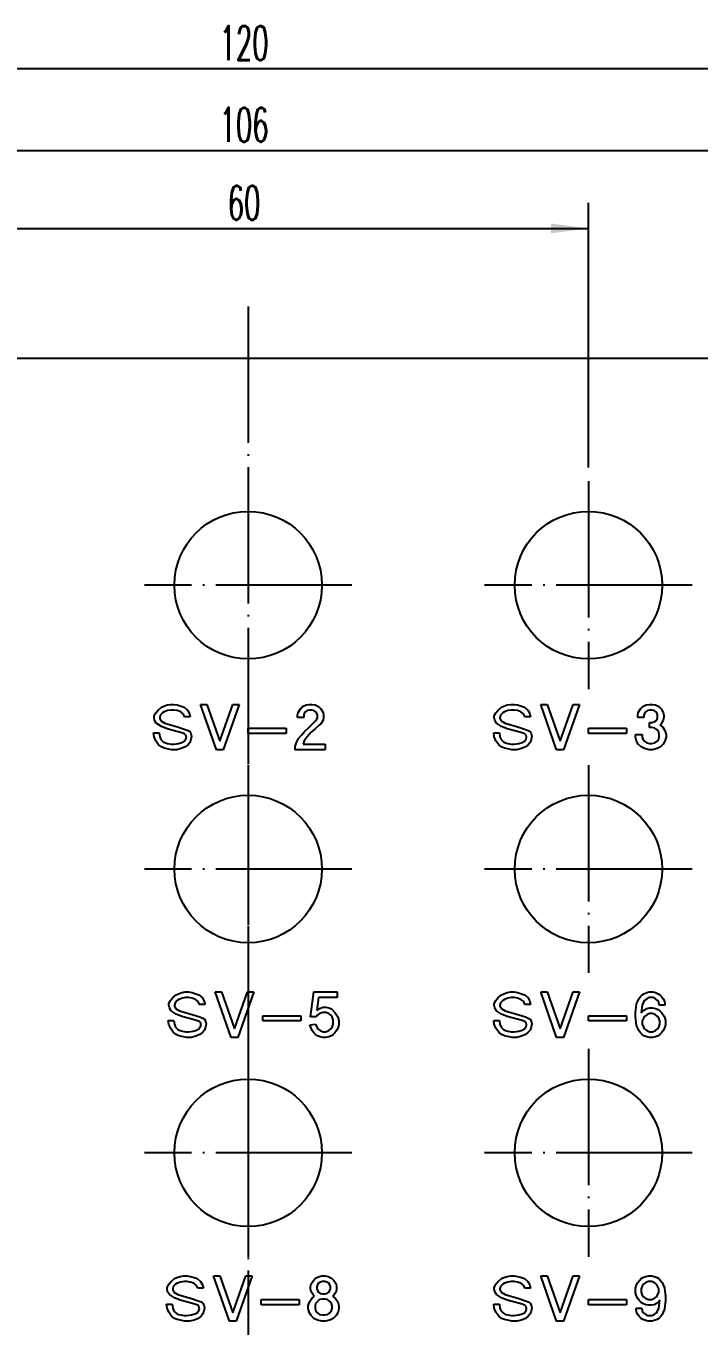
# Model space of a CAD drawing. Header units: millimetres. Extents: x -185 to 185, y -135 to 135.
# Drawn here: x -53 to -13.4, y 14.1 to 90.5 of the extents above; entities that cross this region are included whole.
import ezdxf

# ---------------------------------------------------------------- set-up
doc = ezdxf.new("R2010")
doc.units = ezdxf.units.MM
doc.linetypes.add('DOT_CENTER', pattern=[14, 12, -1, 0, -1])
doc.layers.add('1', color=7, linetype='Continuous')
doc.styles.add('CONVERTER_12', font='txt.shx', dxfattribs={"width": 0.56})
doc.dimstyles.new('ME10_DIM_23', dxfattribs={"dimtxt": 2.999999, "dimasz": 3.299998, "dimexe": 2.249999, "dimexo": 1.199999, "dimgap": 0.75, "dimtad": 1, "dimdsep": 46, "dimtxsty": 'CONVERTER_12', "dimsah": 1, "dimcen": 0.09, "dimclrd": 5, "dimclre": 5, "dimclrt": 4, "dimadec": 0, "dimazin": 0, "dimtfac": 1, "dimtdec": 4, "dimtix": 1, "dimtmove": 0, "dimatfit": 3, "dimfxl": 0, "dimtolj": 1, "dimtzin": 0, "dimarcsym": 0})
doc.dimstyles.new('ME10_DIM_24', dxfattribs={"dimtxt": 2.999999, "dimasz": 3.299998, "dimexe": 2.249999, "dimexo": 1.199999, "dimgap": 0.75, "dimtad": 1, "dimdsep": 46, "dimtxsty": 'CONVERTER_12', "dimsah": 1, "dimcen": 0.09, "dimclrd": 5, "dimclre": 5, "dimclrt": 4, "dimadec": 0, "dimazin": 0, "dimtfac": 1, "dimtdec": 4, "dimtix": 1, "dimtmove": 0, "dimatfit": 3, "dimfxl": 0, "dimtolj": 1, "dimtzin": 0, "dimarcsym": 0})
doc.dimstyles.new('ME10_DIM_25', dxfattribs={"dimtxt": 2.999999, "dimasz": 3.299998, "dimexe": 2.249999, "dimexo": 1.199999, "dimgap": 0.75, "dimtad": 1, "dimdsep": 46, "dimtxsty": 'CONVERTER_12', "dimsah": 1, "dimcen": 0.09, "dimclrd": 5, "dimclre": 5, "dimclrt": 4, "dimadec": 0, "dimazin": 0, "dimtfac": 1, "dimtdec": 4, "dimtix": 1, "dimtmove": 0, "dimatfit": 3, "dimfxl": 0, "dimtolj": 1, "dimtzin": 0, "dimarcsym": 0})

# ---------------------------------------------------------------- blocks, each defined once
blk = doc.blocks.new('valve_plate_R1__2', base_point=(-119.89, -68.5))
at = {"color": 7, "linetype": 'Continuous'}
blk.add_line((-116.39, 106.5), (-3.39, 106.5), dxfattribs=at)
at = {"color": 3, "linetype": 'Continuous'}
for p, q in [((-67.84, 75.5), (-67.54, 75.75)), ((-67.54, 75.75), (-67.34, 75.85)), ((-67.34, 75.85), (-67.04, 75.95)), ((-67.04, 75.95), (-66.74, 76)), ((-66.74, 76), (-66.44, 76)), ((-66.44, 76), (-66.14, 75.95)), ((-66.14, 75.95), (-65.79, 75.85)), ((-65.79, 75.85), (-65.54, 75.75)), ((-65.54, 75.75), (-65.24, 75.5)), ((-62.69, 72), (-64.09, 76)), ((-64.09, 76), (-63.54, 76)), ((-63.54, 76), (-62.39, 72.75)), ((-62.39, 72.75), (-61.24, 76)), ((-60.69, 76), (-62.09, 72)), ((-61.24, 76), (-60.69, 76)), ((-55.29, 75.6), (-55.09, 75.8)), ((-55.09, 75.8), (-54.79, 75.95)), ((-54.79, 75.95), (-54.54, 76)), ((-54.54, 76), (-54.24, 76)), ((-54.24, 76), (-53.99, 75.95)), ((-53.99, 75.95), (-53.69, 75.8)), ((-53.69, 75.8), (-53.49, 75.6)), ((-37.84, 75.5), (-37.54, 75.75)), ((-37.54, 75.75), (-37.34, 75.85)), ((-37.34, 75.85), (-37.04, 75.95)), ((-37.04, 75.95), (-36.74, 76)), ((-36.74, 76), (-36.44, 76)), ((-36.44, 76), (-36.14, 75.95)), ((-36.14, 75.95), (-35.79, 75.85)), ((-35.79, 75.85), (-35.54, 75.75)), ((-35.54, 75.75), (-35.24, 75.5)), ((-32.69, 72), (-34.09, 76)), ((-34.09, 76), (-33.54, 76)), ((-33.54, 76), (-32.39, 72.75)), ((-32.39, 72.75), (-31.24, 76)), ((-30.69, 76), (-32.09, 72)), ((-31.24, 76), (-30.69, 76)), ((-25.29, 75.6), (-25.09, 75.8)), ((-25.09, 75.8), (-24.79, 75.95)), ((-24.79, 75.95), (-24.54, 76)), ((-24.54, 76), (-24.24, 76)), ((-24.24, 76), (-23.99, 75.95)), ((-23.99, 75.95), (-23.69, 75.8)), ((-23.69, 75.8), (-23.49, 75.6)), ((-68.19, 74.95), (-68.14, 75.1)), ((-68.19, 74.85), (-68.19, 74.95)), ((-68.14, 74.6), (-68.19, 74.85)), ((-68.14, 75.1), (-68.04, 75.25)), ((-67.99, 74.35), (-68.14, 74.6)), ((-68.04, 75.25), (-67.84, 75.5)), ((-67.64, 75.05), (-67.69, 74.85)), ((-67.69, 74.85), (-67.69, 74.75)), ((-67.69, 74.75), (-67.59, 74.55)), ((-67.44, 75.25), (-67.64, 75.05)), ((-67.59, 74.55), (-67.24, 74.35)), ((-67.29, 75.35), (-67.44, 75.25)), ((-66.99, 75.45), (-67.29, 75.35)), ((-66.69, 75.5), (-66.99, 75.45)), ((-66.44, 75.5), (-66.69, 75.5)), ((-66.14, 75.45), (-66.44, 75.5)), ((-65.84, 75.35), (-66.14, 75.45)), ((-65.59, 75.15), (-65.84, 75.35)), ((-65.49, 74.9), (-65.59, 75.15)), ((-64.99, 74.9), (-65.49, 74.9)), ((-65.24, 75.5), (-65.09, 75.25)), ((-65.09, 75.25), (-64.99, 74.9)), ((-55.54, 75.05), (-55.49, 75.3)), ((-55.54, 74.85), (-55.54, 75.05)), ((-54.99, 74.85), (-55.54, 74.85)), ((-55.49, 75.3), (-55.29, 75.6)), ((-54.94, 75.2), (-54.99, 75.05)), ((-54.99, 75.05), (-54.99, 74.85)), ((-54.84, 75.35), (-54.94, 75.2)), ((-54.69, 75.45), (-54.84, 75.35)), ((-54.49, 75.5), (-54.69, 75.45)), ((-54.59, 73.9), (-53.94, 74.55)), ((-54.29, 75.5), (-54.49, 75.5)), ((-54.09, 75.45), (-54.29, 75.5)), ((-53.94, 75.35), (-54.09, 75.45)), ((-53.84, 75.2), (-53.94, 75.35)), ((-53.94, 74.55), (-53.84, 74.7)), ((-53.79, 75.05), (-53.84, 75.2)), ((-53.84, 74.7), (-53.79, 74.85)), ((-53.79, 74.85), (-53.79, 75.05)), ((-53.49, 75.6), (-53.29, 75.3)), ((-53.29, 74.6), (-53.49, 74.3)), ((-53.29, 75.3), (-53.24, 75.05)), ((-53.24, 74.85), (-53.29, 74.6)), ((-53.24, 75.05), (-53.24, 74.85)), ((-38.19, 74.95), (-38.14, 75.1)), ((-38.19, 74.85), (-38.19, 74.95)), ((-38.14, 74.6), (-38.19, 74.85)), ((-38.14, 75.1), (-38.04, 75.25)), ((-37.99, 74.35), (-38.14, 74.6)), ((-38.04, 75.25), (-37.84, 75.5)), ((-37.64, 75.05), (-37.69, 74.85)), ((-37.69, 74.85), (-37.69, 74.75)), ((-37.69, 74.75), (-37.59, 74.55)), ((-37.44, 75.25), (-37.64, 75.05)), ((-37.59, 74.55), (-37.24, 74.35)), ((-37.29, 75.35), (-37.44, 75.25)), ((-36.99, 75.45), (-37.29, 75.35)), ((-36.69, 75.5), (-36.99, 75.45)), ((-36.44, 75.5), (-36.69, 75.5)), ((-36.14, 75.45), (-36.44, 75.5)), ((-35.84, 75.35), (-36.14, 75.45)), ((-35.59, 75.15), (-35.84, 75.35)), ((-35.49, 74.9), (-35.59, 75.15)), ((-34.99, 74.9), (-35.49, 74.9)), ((-35.24, 75.5), (-35.09, 75.25)), ((-35.09, 75.25), (-34.99, 74.9)), ((-25.54, 75.05), (-25.49, 75.3)), ((-25.54, 74.85), (-25.54, 75.05)), ((-24.99, 74.85), (-25.54, 74.85)), ((-25.49, 75.3), (-25.29, 75.6)), ((-24.94, 75.2), (-24.99, 75.05)), ((-24.99, 75.05), (-24.99, 74.85)), ((-24.84, 75.35), (-24.94, 75.2)), ((-24.69, 75.45), (-24.84, 75.35)), ((-24.49, 75.5), (-24.69, 75.45)), ((-24.29, 75.5), (-24.49, 75.5)), ((-24.09, 75.45), (-24.29, 75.5)), ((-23.94, 75.35), (-24.09, 75.45)), ((-24.09, 74.45), (-23.94, 74.55)), ((-23.84, 75.2), (-23.94, 75.35)), ((-23.94, 74.55), (-23.84, 74.7)), ((-23.79, 75.05), (-23.84, 75.2)), ((-23.84, 74.7), (-23.79, 74.85)), ((-23.79, 74.85), (-23.79, 75.05)), ((-23.49, 75.6), (-23.29, 75.3)), ((-23.29, 74.6), (-23.49, 74.3)), ((-23.29, 75.3), (-23.24, 75.05)), ((-23.24, 74.85), (-23.29, 74.6)), ((-23.24, 75.05), (-23.24, 74.85)), ((-68.19, 73.15), (-68.24, 73.5)), ((-68.24, 73.5), (-67.74, 73.5)), ((-67.54, 74.05), (-67.99, 74.35)), ((-67.74, 73.5), (-67.69, 73.15)), ((-67.04, 73.85), (-67.54, 74.05)), ((-67.24, 74.35), (-66.04, 74)), ((-66.49, 73.7), (-67.04, 73.85)), ((-65.74, 73.5), (-66.49, 73.7)), ((-66.04, 74), (-65.44, 73.8)), ((-65.49, 73.4), (-65.74, 73.5)), ((-65.39, 73.3), (-65.49, 73.4)), ((-65.44, 73.8), (-65.19, 73.7)), ((-65.19, 73.7), (-65.04, 73.6)), ((-65.04, 73.6), (-64.94, 73.45)), ((-64.94, 73.45), (-64.89, 73.2)), ((-59.89, 73.45), (-59.89, 73.9)), ((-59.89, 73.9), (-56.54, 73.9)), ((-56.54, 73.45), (-59.89, 73.45)), ((-56.54, 73.9), (-56.54, 73.45)), ((-55.19, 73.3), (-54.89, 73.65)), ((-54.89, 73.65), (-54.59, 73.9)), ((-54.34, 73.55), (-54.69, 73.15)), ((-53.99, 73.85), (-54.34, 73.55)), ((-53.59, 74.2), (-53.99, 73.85)), ((-53.49, 74.3), (-53.59, 74.2)), ((-38.24, 73.5), (-37.74, 73.5)), ((-38.19, 73.15), (-38.24, 73.5)), ((-37.54, 74.05), (-37.99, 74.35)), ((-37.74, 73.5), (-37.69, 73.15)), ((-37.04, 73.85), (-37.54, 74.05)), ((-37.24, 74.35), (-36.04, 74)), ((-36.49, 73.7), (-37.04, 73.85)), ((-35.74, 73.5), (-36.49, 73.7)), ((-36.04, 74), (-35.44, 73.8)), ((-35.49, 73.4), (-35.74, 73.5)), ((-35.39, 73.3), (-35.49, 73.4)), ((-35.44, 73.8), (-35.19, 73.7)), ((-35.19, 73.7), (-35.04, 73.6)), ((-35.04, 73.6), (-34.94, 73.45)), ((-34.94, 73.45), (-34.89, 73.2)), ((-29.89, 73.45), (-29.89, 73.9)), ((-29.89, 73.9), (-26.54, 73.9)), ((-26.54, 73.45), (-29.89, 73.45)), ((-26.54, 73.9), (-26.54, 73.45)), ((-25.74, 73.35), (-25.14, 73.35)), ((-25.74, 73.1), (-25.74, 73.35)), ((-25.14, 73.35), (-25.14, 73.15)), ((-24.49, 74.4), (-24.29, 74.4)), ((-24.49, 73.95), (-24.49, 74.4)), ((-24.29, 73.95), (-24.49, 73.95)), ((-24.29, 74.4), (-24.09, 74.45)), ((-24.04, 73.9), (-24.29, 73.95)), ((-23.84, 73.75), (-24.04, 73.9)), ((-23.69, 73.55), (-23.84, 73.75)), ((-23.64, 73.35), (-23.69, 73.55)), ((-23.64, 73.15), (-23.64, 73.35)), ((-23.49, 74.3), (-23.59, 74.2)), ((-23.59, 74.2), (-23.34, 74)), ((-23.34, 74), (-23.14, 73.7)), ((-23.14, 73.7), (-23.04, 73.35)), ((-23.04, 73.35), (-23.04, 73.1)), ((-68.04, 72.8), (-68.19, 73.15)), ((-67.79, 72.45), (-68.04, 72.8)), ((-67.54, 72.25), (-67.79, 72.45)), ((-67.69, 73.15), (-67.59, 72.9)), ((-67.59, 72.9), (-67.39, 72.7)), ((-67.29, 72.15), (-67.54, 72.25)), ((-67.39, 72.7), (-67.19, 72.6)), ((-67.19, 72.6), (-66.99, 72.55)), ((-66.99, 72.55), (-66.69, 72.5)), ((-66.69, 72.5), (-66.44, 72.5)), ((-66.44, 72.5), (-66.04, 72.55)), ((-66.04, 72.55), (-65.74, 72.65)), ((-65.44, 72.25), (-65.79, 72.1)), ((-65.74, 72.65), (-65.54, 72.75)), ((-65.54, 72.75), (-65.39, 72.95)), ((-65.19, 72.45), (-65.44, 72.25)), ((-65.34, 73.1), (-65.39, 73.3)), ((-65.39, 72.95), (-65.34, 73.1)), ((-65.04, 72.65), (-65.19, 72.45)), ((-64.94, 72.9), (-65.04, 72.65)), ((-64.89, 73.2), (-64.94, 72.9)), ((-55.74, 72.3), (-55.64, 72.65)), ((-55.74, 72), (-55.74, 72.3)), ((-55.64, 72.65), (-55.44, 73)), ((-55.44, 73), (-55.19, 73.3)), ((-54.94, 72.8), (-55.04, 72.5)), ((-55.04, 72.5), (-53.09, 72.5)), ((-54.69, 73.15), (-54.94, 72.8)), ((-53.09, 72.5), (-53.09, 72)), ((-38.04, 72.8), (-38.19, 73.15)), ((-37.79, 72.45), (-38.04, 72.8)), ((-37.54, 72.25), (-37.79, 72.45)), ((-37.69, 73.15), (-37.59, 72.9)), ((-37.59, 72.9), (-37.39, 72.7)), ((-37.29, 72.15), (-37.54, 72.25)), ((-37.39, 72.7), (-37.19, 72.6)), ((-37.19, 72.6), (-36.99, 72.55)), ((-36.99, 72.55), (-36.69, 72.5)), ((-36.69, 72.5), (-36.44, 72.5)), ((-36.44, 72.5), (-36.04, 72.55)), ((-36.04, 72.55), (-35.74, 72.65)), ((-35.44, 72.25), (-35.79, 72.1)), ((-35.74, 72.65), (-35.54, 72.75)), ((-35.54, 72.75), (-35.39, 72.95)), ((-35.19, 72.45), (-35.44, 72.25)), ((-35.34, 73.1), (-35.39, 73.3)), ((-35.39, 72.95), (-35.34, 73.1)), ((-35.04, 72.65), (-35.19, 72.45)), ((-34.94, 72.9), (-35.04, 72.65)), ((-34.89, 73.2), (-34.94, 72.9)), ((-25.64, 72.75), (-25.74, 73.1)), ((-25.49, 72.5), (-25.64, 72.75)), ((-25.24, 72.25), (-25.49, 72.5)), ((-24.94, 72.1), (-25.24, 72.25)), ((-25.14, 73.15), (-25.09, 72.95)), ((-25.09, 72.95), (-24.94, 72.75)), ((-24.94, 72.75), (-24.74, 72.6)), ((-24.74, 72.6), (-24.49, 72.55)), ((-24.49, 72.55), (-24.29, 72.55)), ((-24.29, 72.55), (-24.04, 72.6)), ((-24.04, 72.6), (-23.84, 72.75)), ((-23.84, 72.75), (-23.69, 72.95)), ((-23.54, 72.25), (-23.84, 72.1)), ((-23.69, 72.95), (-23.64, 73.15)), ((-23.29, 72.5), (-23.54, 72.25)), ((-23.14, 72.75), (-23.29, 72.5)), ((-23.04, 73.1), (-23.14, 72.75)), ((-66.89, 72.05), (-67.29, 72.15)), ((-66.64, 72), (-66.89, 72.05)), ((-66.19, 72), (-66.64, 72)), ((-65.79, 72.1), (-66.19, 72)), ((-62.09, 72), (-62.69, 72)), ((-53.09, 72), (-55.74, 72)), ((-36.89, 72.05), (-37.29, 72.15)), ((-36.64, 72), (-36.89, 72.05)), ((-36.19, 72), (-36.64, 72)), ((-35.79, 72.1), (-36.19, 72)), ((-32.09, 72), (-32.69, 72)), ((-24.54, 72), (-24.94, 72.1)), ((-24.24, 72), (-24.54, 72)), ((-23.84, 72.1), (-24.24, 72)), ((-66.54, 50.17), (-66.24, 50.42)), ((-66.24, 50.42), (-66.04, 50.52)), ((-66.04, 50.52), (-65.74, 50.62)), ((-65.74, 50.62), (-65.44, 50.67)), ((-65.44, 50.67), (-65.14, 50.67)), ((-65.14, 50.67), (-64.84, 50.62)), ((-64.84, 50.62), (-64.49, 50.52)), ((-64.49, 50.52), (-64.24, 50.42)), ((-64.24, 50.42), (-63.94, 50.17)), ((-61.39, 46.67), (-62.79, 50.67)), ((-62.79, 50.67), (-62.24, 50.67)), ((-62.24, 50.67), (-61.09, 47.42)), ((-61.09, 47.42), (-59.94, 50.67)), ((-59.39, 50.67), (-60.79, 46.67)), ((-59.94, 50.67), (-59.39, 50.67)), ((-54.39, 48.47), (-54.09, 50.67)), ((-54.09, 50.67), (-52.04, 50.67)), ((-52.04, 50.67), (-52.04, 50.17)), ((-37.84, 50.17), (-37.54, 50.42)), ((-37.54, 50.42), (-37.34, 50.52)), ((-37.34, 50.52), (-37.04, 50.62)), ((-37.04, 50.62), (-36.74, 50.67)), ((-36.74, 50.67), (-36.44, 50.67)), ((-36.44, 50.67), (-36.14, 50.62)), ((-36.14, 50.62), (-35.79, 50.52)), ((-35.79, 50.52), (-35.54, 50.42)), ((-35.54, 50.42), (-35.24, 50.17)), ((-32.69, 46.67), (-34.09, 50.67)), ((-34.09, 50.67), (-33.54, 50.67)), ((-33.54, 50.67), (-32.39, 47.42)), ((-32.39, 47.42), (-31.24, 50.67)), ((-30.69, 50.67), (-32.09, 46.67)), ((-31.24, 50.67), (-30.69, 50.67)), ((-25.29, 50.27), (-25.14, 50.42)), ((-25.14, 50.42), (-24.99, 50.52)), ((-24.99, 50.52), (-24.74, 50.62)), ((-24.74, 50.62), (-24.54, 50.67)), ((-24.54, 50.67), (-24.19, 50.67)), ((-24.19, 50.67), (-23.99, 50.62)), ((-23.99, 50.62), (-23.74, 50.52)), ((-23.74, 50.52), (-23.59, 50.42)), ((-23.59, 50.42), (-23.44, 50.27)), ((-66.89, 49.62), (-66.84, 49.77)), ((-66.89, 49.52), (-66.89, 49.62)), ((-66.84, 49.27), (-66.89, 49.52)), ((-66.84, 49.77), (-66.74, 49.92)), ((-66.69, 49.02), (-66.84, 49.27)), ((-66.74, 49.92), (-66.54, 50.17)), ((-66.34, 49.72), (-66.39, 49.52)), ((-66.39, 49.52), (-66.39, 49.42)), ((-66.39, 49.42), (-66.29, 49.22)), ((-66.14, 49.92), (-66.34, 49.72)), ((-65.99, 50.02), (-66.14, 49.92)), ((-65.69, 50.12), (-65.99, 50.02)), ((-65.39, 50.17), (-65.69, 50.12)), ((-65.14, 50.17), (-65.39, 50.17)), ((-64.84, 50.12), (-65.14, 50.17)), ((-64.54, 50.02), (-64.84, 50.12)), ((-64.29, 49.82), (-64.54, 50.02)), ((-64.19, 49.57), (-64.29, 49.82)), ((-63.69, 49.57), (-64.19, 49.57)), ((-63.94, 50.17), (-63.79, 49.92)), ((-63.79, 49.92), (-63.69, 49.57)), ((-53.69, 50.17), (-53.84, 49.07)), ((-52.04, 50.17), (-53.69, 50.17)), ((-53.59, 49.22), (-53.29, 49.32)), ((-53.29, 49.32), (-53.04, 49.32)), ((-53.04, 49.32), (-52.79, 49.27)), ((-52.79, 49.27), (-52.54, 49.17)), ((-38.19, 49.62), (-38.14, 49.77)), ((-38.19, 49.52), (-38.19, 49.62)), ((-38.14, 49.27), (-38.19, 49.52)), ((-38.14, 49.77), (-38.04, 49.92)), ((-37.99, 49.02), (-38.14, 49.27)), ((-38.04, 49.92), (-37.84, 50.17)), ((-37.64, 49.72), (-37.69, 49.52)), ((-37.69, 49.52), (-37.69, 49.42)), ((-37.69, 49.42), (-37.59, 49.22)), ((-37.44, 49.92), (-37.64, 49.72)), ((-37.29, 50.02), (-37.44, 49.92)), ((-36.99, 50.12), (-37.29, 50.02)), ((-36.69, 50.17), (-36.99, 50.12)), ((-36.44, 50.17), (-36.69, 50.17)), ((-36.14, 50.12), (-36.44, 50.17)), ((-35.84, 50.02), (-36.14, 50.12)), ((-35.59, 49.82), (-35.84, 50.02)), ((-35.49, 49.57), (-35.59, 49.82)), ((-34.99, 49.57), (-35.49, 49.57)), ((-35.24, 50.17), (-35.09, 49.92)), ((-35.09, 49.92), (-34.99, 49.57)), ((-25.74, 48.87), (-25.69, 49.32)), ((-25.69, 49.32), (-25.64, 49.62)), ((-25.64, 49.62), (-25.54, 49.87)), ((-25.54, 49.87), (-25.44, 50.07)), ((-25.44, 50.07), (-25.29, 50.27)), ((-25.14, 49.52), (-25.24, 48.82)), ((-25.04, 49.77), (-25.14, 49.52)), ((-24.94, 49.92), (-25.04, 49.77)), ((-24.74, 50.07), (-24.94, 49.92)), ((-24.54, 50.17), (-24.74, 50.07)), ((-24.74, 49.22), (-24.49, 49.27)), ((-24.19, 50.17), (-24.54, 50.17)), ((-24.49, 49.27), (-24.24, 49.27)), ((-24.24, 49.27), (-23.99, 49.22)), ((-23.99, 50.07), (-24.19, 50.17)), ((-23.79, 49.92), (-23.99, 50.07)), ((-23.69, 49.77), (-23.79, 49.92)), ((-23.64, 49.52), (-23.69, 49.77)), ((-23.14, 49.52), (-23.64, 49.52)), ((-23.44, 50.27), (-23.29, 50.07)), ((-23.29, 50.07), (-23.19, 49.87)), ((-23.19, 49.87), (-23.14, 49.62)), ((-23.14, 49.62), (-23.14, 49.52)), ((-66.89, 47.82), (-66.94, 48.17)), ((-66.94, 48.17), (-66.44, 48.17)), ((-66.24, 48.72), (-66.69, 49.02)), ((-66.44, 48.17), (-66.39, 47.82)), ((-66.29, 49.22), (-65.94, 49.02)), ((-65.74, 48.52), (-66.24, 48.72)), ((-65.94, 49.02), (-64.74, 48.67)), ((-65.19, 48.37), (-65.74, 48.52)), ((-64.44, 48.17), (-65.19, 48.37)), ((-64.74, 48.67), (-64.14, 48.47)), ((-64.19, 48.07), (-64.44, 48.17)), ((-64.14, 48.47), (-63.89, 48.37)), ((-63.89, 48.37), (-63.74, 48.27)), ((-63.74, 48.27), (-63.64, 48.12)), ((-58.59, 48.12), (-58.59, 48.57)), ((-58.59, 48.57), (-55.24, 48.57)), ((-55.24, 48.57), (-55.24, 48.12)), ((-53.89, 48.47), (-54.39, 48.47)), ((-53.79, 48.62), (-53.89, 48.47)), ((-53.84, 49.07), (-53.59, 49.22)), ((-53.59, 48.77), (-53.79, 48.62)), ((-53.29, 48.87), (-53.59, 48.77)), ((-53.04, 48.87), (-53.29, 48.87)), ((-52.79, 48.77), (-53.04, 48.87)), ((-52.59, 48.62), (-52.79, 48.77)), ((-52.49, 48.47), (-52.59, 48.62)), ((-52.54, 49.17), (-52.24, 48.87)), ((-52.39, 48.22), (-52.49, 48.47)), ((-52.39, 47.82), (-52.39, 48.22)), ((-52.24, 48.87), (-52.09, 48.67)), ((-52.09, 48.67), (-51.99, 48.47)), ((-51.99, 48.47), (-51.89, 48.17)), ((-51.89, 48.17), (-51.89, 47.77)), ((-38.24, 48.17), (-37.74, 48.17)), ((-38.19, 47.82), (-38.24, 48.17)), ((-37.54, 48.72), (-37.99, 49.02)), ((-37.74, 48.17), (-37.69, 47.82)), ((-37.59, 49.22), (-37.24, 49.02)), ((-37.04, 48.52), (-37.54, 48.72)), ((-37.24, 49.02), (-36.04, 48.67)), ((-36.49, 48.37), (-37.04, 48.52)), ((-35.74, 48.17), (-36.49, 48.37)), ((-36.04, 48.67), (-35.44, 48.47)), ((-35.49, 48.07), (-35.74, 48.17)), ((-35.44, 48.47), (-35.19, 48.37)), ((-35.19, 48.37), (-35.04, 48.27)), ((-35.04, 48.27), (-34.94, 48.12)), ((-29.89, 48.57), (-26.54, 48.57)), ((-29.89, 48.12), (-29.89, 48.57)), ((-26.54, 48.57), (-26.54, 48.12)), ((-25.74, 48.47), (-25.74, 48.87)), ((-25.69, 48.02), (-25.74, 48.47)), ((-25.24, 48.82), (-24.99, 49.07)), ((-25.04, 48.37), (-25.14, 48.12)), ((-24.94, 48.52), (-25.04, 48.37)), ((-24.99, 49.07), (-24.74, 49.22)), ((-24.74, 48.67), (-24.94, 48.52)), ((-24.49, 48.77), (-24.74, 48.67)), ((-24.24, 48.77), (-24.49, 48.77)), ((-23.99, 48.67), (-24.24, 48.77)), ((-23.99, 49.22), (-23.74, 49.12)), ((-23.79, 48.52), (-23.99, 48.67)), ((-23.69, 48.37), (-23.79, 48.52)), ((-23.74, 49.12), (-23.59, 49.02)), ((-23.59, 48.12), (-23.69, 48.37)), ((-23.59, 49.02), (-23.44, 48.87)), ((-23.44, 48.87), (-23.29, 48.67)), ((-23.29, 48.67), (-23.19, 48.47)), ((-23.19, 48.47), (-23.09, 48.17)), ((-23.09, 48.17), (-23.09, 47.77)), ((-66.74, 47.47), (-66.89, 47.82)), ((-66.49, 47.12), (-66.74, 47.47)), ((-66.24, 46.92), (-66.49, 47.12)), ((-66.39, 47.82), (-66.29, 47.57)), ((-66.29, 47.57), (-66.09, 47.37)), ((-66.09, 47.37), (-65.89, 47.27)), ((-65.89, 47.27), (-65.69, 47.22)), ((-65.69, 47.22), (-65.39, 47.17)), ((-65.39, 47.17), (-65.14, 47.17)), ((-65.14, 47.17), (-64.74, 47.22)), ((-64.74, 47.22), (-64.44, 47.32)), ((-64.44, 47.32), (-64.24, 47.42)), ((-64.24, 47.42), (-64.09, 47.62)), ((-64.09, 47.97), (-64.19, 48.07)), ((-63.89, 47.12), (-64.14, 46.92)), ((-64.04, 47.77), (-64.09, 47.97)), ((-64.09, 47.62), (-64.04, 47.77)), ((-63.74, 47.32), (-63.89, 47.12)), ((-63.64, 47.57), (-63.74, 47.32)), ((-63.64, 48.12), (-63.59, 47.87)), ((-63.59, 47.87), (-63.64, 47.57)), ((-55.24, 48.12), (-58.59, 48.12)), ((-54.44, 47.77), (-53.94, 47.82)), ((-54.34, 47.47), (-54.44, 47.77)), ((-54.24, 47.27), (-54.34, 47.47)), ((-54.09, 47.07), (-54.24, 47.27)), ((-53.94, 46.92), (-54.09, 47.07)), ((-53.94, 47.82), (-53.84, 47.57)), ((-53.84, 47.57), (-53.74, 47.42)), ((-53.74, 47.42), (-53.54, 47.27)), ((-53.54, 47.27), (-53.29, 47.17)), ((-53.29, 47.17), (-53.04, 47.17)), ((-53.04, 47.17), (-52.79, 47.27)), ((-52.79, 47.27), (-52.59, 47.42)), ((-52.59, 47.42), (-52.49, 47.57)), ((-52.49, 47.57), (-52.39, 47.82)), ((-52.24, 47.07), (-52.39, 46.92)), ((-52.09, 47.27), (-52.24, 47.07)), ((-51.99, 47.47), (-52.09, 47.27)), ((-51.89, 47.77), (-51.99, 47.47)), ((-38.04, 47.47), (-38.19, 47.82)), ((-37.79, 47.12), (-38.04, 47.47)), ((-37.54, 46.92), (-37.79, 47.12)), ((-37.69, 47.82), (-37.59, 47.57)), ((-37.59, 47.57), (-37.39, 47.37)), ((-37.39, 47.37), (-37.19, 47.27)), ((-37.19, 47.27), (-36.99, 47.22)), ((-36.99, 47.22), (-36.69, 47.17)), ((-36.69, 47.17), (-36.44, 47.17)), ((-36.44, 47.17), (-36.04, 47.22)), ((-36.04, 47.22), (-35.74, 47.32)), ((-35.74, 47.32), (-35.54, 47.42)), ((-35.54, 47.42), (-35.39, 47.62)), ((-35.39, 47.97), (-35.49, 48.07)), ((-35.19, 47.12), (-35.44, 46.92)), ((-35.34, 47.77), (-35.39, 47.97)), ((-35.39, 47.62), (-35.34, 47.77)), ((-35.04, 47.32), (-35.19, 47.12)), ((-34.94, 47.57), (-35.04, 47.32)), ((-34.94, 48.12), (-34.89, 47.87)), ((-34.89, 47.87), (-34.94, 47.57)), ((-26.54, 48.12), (-29.89, 48.12)), ((-25.64, 47.72), (-25.69, 48.02)), ((-25.54, 47.47), (-25.64, 47.72)), ((-25.44, 47.27), (-25.54, 47.47)), ((-25.29, 47.07), (-25.44, 47.27)), ((-25.14, 46.92), (-25.29, 47.07)), ((-25.14, 48.12), (-25.14, 47.82)), ((-25.14, 47.82), (-25.04, 47.57)), ((-25.04, 47.57), (-24.94, 47.42)), ((-24.94, 47.42), (-24.74, 47.27)), ((-24.74, 47.27), (-24.49, 47.17)), ((-24.49, 47.17), (-24.24, 47.17)), ((-24.24, 47.17), (-23.99, 47.27)), ((-23.99, 47.27), (-23.79, 47.42)), ((-23.79, 47.42), (-23.69, 47.57)), ((-23.69, 47.57), (-23.59, 47.82)), ((-23.59, 47.82), (-23.59, 48.12)), ((-23.44, 47.07), (-23.59, 46.92)), ((-23.29, 47.27), (-23.44, 47.07)), ((-23.19, 47.47), (-23.29, 47.27)), ((-23.09, 47.77), (-23.19, 47.47)), ((-65.99, 46.82), (-66.24, 46.92)), ((-65.59, 46.72), (-65.99, 46.82)), ((-65.34, 46.67), (-65.59, 46.72)), ((-64.89, 46.67), (-65.34, 46.67)), ((-64.49, 46.77), (-64.89, 46.67)), ((-64.14, 46.92), (-64.49, 46.77)), ((-60.79, 46.67), (-61.39, 46.67)), ((-53.79, 46.82), (-53.94, 46.92)), ((-53.54, 46.72), (-53.79, 46.82)), ((-53.29, 46.67), (-53.54, 46.72)), ((-53.04, 46.67), (-53.29, 46.67)), ((-52.79, 46.72), (-53.04, 46.67)), ((-52.54, 46.82), (-52.79, 46.72)), ((-52.39, 46.92), (-52.54, 46.82)), ((-37.29, 46.82), (-37.54, 46.92)), ((-36.89, 46.72), (-37.29, 46.82)), ((-36.64, 46.67), (-36.89, 46.72)), ((-36.19, 46.67), (-36.64, 46.67)), ((-35.79, 46.77), (-36.19, 46.67)), ((-35.44, 46.92), (-35.79, 46.77)), ((-32.09, 46.67), (-32.69, 46.67)), ((-24.99, 46.82), (-25.14, 46.92)), ((-24.74, 46.72), (-24.99, 46.82)), ((-24.49, 46.67), (-24.74, 46.72)), ((-24.24, 46.67), (-24.49, 46.67)), ((-23.99, 46.72), (-24.24, 46.67)), ((-23.74, 46.82), (-23.99, 46.72)), ((-23.59, 46.92), (-23.74, 46.82)), ((-66.69, 25.17), (-66.39, 25.42)), ((-66.39, 25.42), (-66.19, 25.52)), ((-66.19, 25.52), (-65.89, 25.62)), ((-65.89, 25.62), (-65.59, 25.67)), ((-65.59, 25.67), (-65.29, 25.67)), ((-65.29, 25.67), (-64.99, 25.62)), ((-64.99, 25.62), (-64.64, 25.52)), ((-64.64, 25.52), (-64.39, 25.42)), ((-64.39, 25.42), (-64.09, 25.17)), ((-61.54, 21.67), (-62.94, 25.67)), ((-62.94, 25.67), (-62.39, 25.67)), ((-62.39, 25.67), (-61.24, 22.42)), ((-61.24, 22.42), (-60.09, 25.67)), ((-59.54, 25.67), (-60.94, 21.67)), ((-60.09, 25.67), (-59.54, 25.67)), ((-54.34, 24.97), (-54.14, 25.27)), ((-54.14, 25.27), (-53.94, 25.47)), ((-53.94, 25.47), (-53.64, 25.62)), ((-53.64, 25.62), (-53.39, 25.67)), ((-53.39, 25.67), (-53.09, 25.67)), ((-53.09, 25.67), (-52.84, 25.62)), ((-52.84, 25.62), (-52.54, 25.47)), ((-52.54, 25.47), (-52.34, 25.27)), ((-52.34, 25.27), (-52.14, 24.97)), ((-37.84, 25.17), (-37.54, 25.42)), ((-37.54, 25.42), (-37.34, 25.52)), ((-37.34, 25.52), (-37.04, 25.62)), ((-37.04, 25.62), (-36.74, 25.67)), ((-36.74, 25.67), (-36.44, 25.67)), ((-36.44, 25.67), (-36.14, 25.62)), ((-36.14, 25.62), (-35.79, 25.52)), ((-35.79, 25.52), (-35.54, 25.42)), ((-35.54, 25.42), (-35.24, 25.17)), ((-32.69, 21.67), (-34.09, 25.67)), ((-34.09, 25.67), (-33.54, 25.67)), ((-33.54, 25.67), (-32.39, 22.42)), ((-32.39, 22.42), (-31.24, 25.67)), ((-30.69, 25.67), (-32.09, 21.67)), ((-31.24, 25.67), (-30.69, 25.67)), ((-25.54, 25.07), (-25.39, 25.27)), ((-25.39, 25.27), (-25.24, 25.42)), ((-25.24, 25.42), (-25.09, 25.52)), ((-25.09, 25.52), (-24.84, 25.62)), ((-24.84, 25.62), (-24.59, 25.67)), ((-24.59, 25.67), (-24.34, 25.67)), ((-24.34, 25.67), (-24.09, 25.62)), ((-24.09, 25.62), (-23.84, 25.52)), ((-23.84, 25.52), (-23.69, 25.42)), ((-23.69, 25.42), (-23.54, 25.27)), ((-23.54, 25.27), (-23.39, 25.07)), ((-67.04, 24.62), (-66.99, 24.77)), ((-67.04, 24.52), (-67.04, 24.62)), ((-66.99, 24.27), (-67.04, 24.52)), ((-66.99, 24.77), (-66.89, 24.92)), ((-66.84, 24.02), (-66.99, 24.27)), ((-66.89, 24.92), (-66.69, 25.17)), ((-66.49, 24.72), (-66.54, 24.52)), ((-66.54, 24.52), (-66.54, 24.42)), ((-66.54, 24.42), (-66.44, 24.22)), ((-66.29, 24.92), (-66.49, 24.72)), ((-66.44, 24.22), (-66.09, 24.02)), ((-66.14, 25.02), (-66.29, 24.92)), ((-65.84, 25.12), (-66.14, 25.02)), ((-65.54, 25.17), (-65.84, 25.12)), ((-65.29, 25.17), (-65.54, 25.17)), ((-64.99, 25.12), (-65.29, 25.17)), ((-64.69, 25.02), (-64.99, 25.12)), ((-64.44, 24.82), (-64.69, 25.02)), ((-64.34, 24.57), (-64.44, 24.82)), ((-63.84, 24.57), (-64.34, 24.57)), ((-64.09, 25.17), (-63.94, 24.92)), ((-63.94, 24.92), (-63.84, 24.57)), ((-54.39, 24.72), (-54.34, 24.97)), ((-54.39, 24.52), (-54.39, 24.72)), ((-54.34, 24.27), (-54.39, 24.52)), ((-54.14, 23.97), (-54.34, 24.27)), ((-53.79, 24.87), (-53.84, 24.72)), ((-53.84, 24.72), (-53.84, 24.52)), ((-53.84, 24.52), (-53.79, 24.37)), ((-53.69, 25.02), (-53.79, 24.87)), ((-53.79, 24.37), (-53.69, 24.22)), ((-53.54, 25.12), (-53.69, 25.02)), ((-53.69, 24.22), (-53.54, 24.12)), ((-53.34, 25.17), (-53.54, 25.12)), ((-53.54, 24.12), (-53.34, 24.07)), ((-53.14, 25.17), (-53.34, 25.17)), ((-53.34, 24.07), (-53.14, 24.07)), ((-52.94, 25.12), (-53.14, 25.17)), ((-53.14, 24.07), (-52.94, 24.12)), ((-52.79, 25.02), (-52.94, 25.12)), ((-52.94, 24.12), (-52.79, 24.22)), ((-52.69, 24.87), (-52.79, 25.02)), ((-52.79, 24.22), (-52.69, 24.37)), ((-52.64, 24.72), (-52.69, 24.87)), ((-52.69, 24.37), (-52.64, 24.52)), ((-52.64, 24.52), (-52.64, 24.72)), ((-52.14, 24.27), (-52.34, 23.97)), ((-52.14, 24.97), (-52.09, 24.72)), ((-52.09, 24.52), (-52.14, 24.27)), ((-52.09, 24.72), (-52.09, 24.52)), ((-38.19, 24.62), (-38.14, 24.77)), ((-38.19, 24.52), (-38.19, 24.62)), ((-38.14, 24.27), (-38.19, 24.52)), ((-38.14, 24.77), (-38.04, 24.92)), ((-37.99, 24.02), (-38.14, 24.27)), ((-38.04, 24.92), (-37.84, 25.17)), ((-37.64, 24.72), (-37.69, 24.52)), ((-37.69, 24.52), (-37.69, 24.42)), ((-37.69, 24.42), (-37.59, 24.22)), ((-37.44, 24.92), (-37.64, 24.72)), ((-37.59, 24.22), (-37.24, 24.02)), ((-37.29, 25.02), (-37.44, 24.92)), ((-36.99, 25.12), (-37.29, 25.02)), ((-36.69, 25.17), (-36.99, 25.12)), ((-36.44, 25.17), (-36.69, 25.17)), ((-36.14, 25.12), (-36.44, 25.17)), ((-35.84, 25.02), (-36.14, 25.12)), ((-35.59, 24.82), (-35.84, 25.02)), ((-35.49, 24.57), (-35.59, 24.82)), ((-34.99, 24.57), (-35.49, 24.57)), ((-35.24, 25.17), (-35.09, 24.92)), ((-35.09, 24.92), (-34.99, 24.57)), ((-25.74, 24.57), (-25.64, 24.87)), ((-25.74, 24.17), (-25.74, 24.57)), ((-25.64, 23.87), (-25.74, 24.17)), ((-25.64, 24.87), (-25.54, 25.07)), ((-25.14, 24.77), (-25.24, 24.52)), ((-25.24, 24.52), (-25.24, 24.22)), ((-25.24, 24.22), (-25.14, 23.97)), ((-25.04, 24.92), (-25.14, 24.77)), ((-24.84, 25.07), (-25.04, 24.92)), ((-24.59, 25.17), (-24.84, 25.07)), ((-24.34, 25.17), (-24.59, 25.17)), ((-24.09, 25.07), (-24.34, 25.17)), ((-23.89, 24.92), (-24.09, 25.07)), ((-23.79, 24.77), (-23.89, 24.92)), ((-23.69, 24.52), (-23.79, 24.77)), ((-23.79, 23.97), (-23.69, 24.22)), ((-23.69, 24.22), (-23.69, 24.52)), ((-23.39, 25.07), (-23.29, 24.87)), ((-23.29, 24.87), (-23.19, 24.62)), ((-23.19, 24.62), (-23.14, 24.32)), ((-23.14, 24.32), (-23.09, 23.87)), ((-67.09, 23.17), (-66.59, 23.17)), ((-67.04, 22.82), (-67.09, 23.17)), ((-66.39, 23.72), (-66.84, 24.02)), ((-66.59, 23.17), (-66.54, 22.82)), ((-65.89, 23.52), (-66.39, 23.72)), ((-66.09, 24.02), (-64.89, 23.67)), ((-65.34, 23.37), (-65.89, 23.52)), ((-64.59, 23.17), (-65.34, 23.37)), ((-64.89, 23.67), (-64.29, 23.47)), ((-64.34, 23.07), (-64.59, 23.17)), ((-64.24, 22.97), (-64.34, 23.07)), ((-64.29, 23.47), (-64.04, 23.37)), ((-64.19, 22.77), (-64.24, 22.97)), ((-64.04, 23.37), (-63.89, 23.27)), ((-63.89, 23.27), (-63.79, 23.12)), ((-63.79, 23.12), (-63.74, 22.87)), ((-58.74, 23.57), (-55.39, 23.57)), ((-58.74, 23.12), (-58.74, 23.57)), ((-55.39, 23.12), (-58.74, 23.12)), ((-55.39, 23.57), (-55.39, 23.12)), ((-54.59, 23.02), (-54.49, 23.37)), ((-54.59, 22.77), (-54.59, 23.02)), ((-54.49, 23.37), (-54.29, 23.67)), ((-54.29, 23.67), (-54.04, 23.87)), ((-54.04, 23.87), (-54.14, 23.97)), ((-53.94, 23.22), (-53.99, 23.02)), ((-53.99, 23.02), (-53.99, 22.82)), ((-53.79, 23.42), (-53.94, 23.22)), ((-53.59, 23.57), (-53.79, 23.42)), ((-53.34, 23.62), (-53.59, 23.57)), ((-53.14, 23.62), (-53.34, 23.62)), ((-52.89, 23.57), (-53.14, 23.62)), ((-52.69, 23.42), (-52.89, 23.57)), ((-52.54, 23.22), (-52.69, 23.42)), ((-52.49, 23.02), (-52.54, 23.22)), ((-52.49, 22.82), (-52.49, 23.02)), ((-52.34, 23.97), (-52.44, 23.87)), ((-52.44, 23.87), (-52.19, 23.67)), ((-52.19, 23.67), (-51.99, 23.37)), ((-51.99, 23.37), (-51.89, 23.02)), ((-51.89, 23.02), (-51.89, 22.77)), ((-38.24, 23.17), (-37.74, 23.17)), ((-38.19, 22.82), (-38.24, 23.17)), ((-37.54, 23.72), (-37.99, 24.02)), ((-37.74, 23.17), (-37.69, 22.82)), ((-37.04, 23.52), (-37.54, 23.72)), ((-37.24, 24.02), (-36.04, 23.67)), ((-36.49, 23.37), (-37.04, 23.52)), ((-35.74, 23.17), (-36.49, 23.37)), ((-36.04, 23.67), (-35.44, 23.47)), ((-35.49, 23.07), (-35.74, 23.17)), ((-35.39, 22.97), (-35.49, 23.07)), ((-35.44, 23.47), (-35.19, 23.37)), ((-35.34, 22.77), (-35.39, 22.97)), ((-35.19, 23.37), (-35.04, 23.27)), ((-35.04, 23.27), (-34.94, 23.12)), ((-34.94, 23.12), (-34.89, 22.87)), ((-29.89, 23.12), (-29.89, 23.57)), ((-29.89, 23.57), (-26.54, 23.57)), ((-26.54, 23.12), (-29.89, 23.12)), ((-26.54, 23.57), (-26.54, 23.12)), ((-25.54, 23.67), (-25.64, 23.87)), ((-25.39, 23.47), (-25.54, 23.67)), ((-25.24, 23.32), (-25.39, 23.47)), ((-25.09, 23.22), (-25.24, 23.32)), ((-25.14, 23.97), (-25.04, 23.82)), ((-24.84, 23.12), (-25.09, 23.22)), ((-25.04, 23.82), (-24.84, 23.67)), ((-24.84, 23.67), (-24.59, 23.57)), ((-24.59, 23.07), (-24.84, 23.12)), ((-24.59, 23.57), (-24.34, 23.57)), ((-24.34, 23.07), (-24.59, 23.07)), ((-24.34, 23.57), (-24.09, 23.67)), ((-24.09, 23.12), (-24.34, 23.07)), ((-24.09, 23.67), (-23.89, 23.82)), ((-23.84, 23.27), (-24.09, 23.12)), ((-23.89, 23.82), (-23.79, 23.97)), ((-23.59, 23.52), (-23.84, 23.27)), ((-23.69, 22.82), (-23.59, 23.52)), ((-23.14, 23.02), (-23.19, 22.72)), ((-23.09, 23.47), (-23.14, 23.02)), ((-23.09, 23.87), (-23.09, 23.47)), ((-66.89, 22.47), (-67.04, 22.82)), ((-66.64, 22.12), (-66.89, 22.47)), ((-66.39, 21.92), (-66.64, 22.12)), ((-66.54, 22.82), (-66.44, 22.57)), ((-66.44, 22.57), (-66.24, 22.37)), ((-66.14, 21.82), (-66.39, 21.92)), ((-66.24, 22.37), (-66.04, 22.27)), ((-65.74, 21.72), (-66.14, 21.82)), ((-66.04, 22.27), (-65.84, 22.22)), ((-65.84, 22.22), (-65.54, 22.17)), ((-65.54, 22.17), (-65.29, 22.17)), ((-65.29, 22.17), (-64.89, 22.22)), ((-64.64, 21.77), (-65.04, 21.67)), ((-64.89, 22.22), (-64.59, 22.32)), ((-64.29, 21.92), (-64.64, 21.77)), ((-64.59, 22.32), (-64.39, 22.42)), ((-64.39, 22.42), (-64.24, 22.62)), ((-64.04, 22.12), (-64.29, 21.92)), ((-64.24, 22.62), (-64.19, 22.77)), ((-63.89, 22.32), (-64.04, 22.12)), ((-63.79, 22.57), (-63.89, 22.32)), ((-63.74, 22.87), (-63.79, 22.57)), ((-54.49, 22.42), (-54.59, 22.77)), ((-54.34, 22.17), (-54.49, 22.42)), ((-54.09, 21.92), (-54.34, 22.17)), ((-53.79, 21.77), (-54.09, 21.92)), ((-53.99, 22.82), (-53.94, 22.62)), ((-53.94, 22.62), (-53.79, 22.42)), ((-53.79, 22.42), (-53.59, 22.27)), ((-53.39, 21.67), (-53.79, 21.77)), ((-53.59, 22.27), (-53.34, 22.22)), ((-53.34, 22.22), (-53.14, 22.22)), ((-53.14, 22.22), (-52.89, 22.27)), ((-52.69, 21.77), (-53.09, 21.67)), ((-52.89, 22.27), (-52.69, 22.42)), ((-52.69, 22.42), (-52.54, 22.62)), ((-52.39, 21.92), (-52.69, 21.77)), ((-52.54, 22.62), (-52.49, 22.82)), ((-52.14, 22.17), (-52.39, 21.92)), ((-51.99, 22.42), (-52.14, 22.17)), ((-51.89, 22.77), (-51.99, 22.42)), ((-38.04, 22.47), (-38.19, 22.82)), ((-37.79, 22.12), (-38.04, 22.47)), ((-37.54, 21.92), (-37.79, 22.12)), ((-37.69, 22.82), (-37.59, 22.57)), ((-37.59, 22.57), (-37.39, 22.37)), ((-37.29, 21.82), (-37.54, 21.92)), ((-37.39, 22.37), (-37.19, 22.27)), ((-36.89, 21.72), (-37.29, 21.82)), ((-37.19, 22.27), (-36.99, 22.22)), ((-36.99, 22.22), (-36.69, 22.17)), ((-36.69, 22.17), (-36.44, 22.17)), ((-36.44, 22.17), (-36.04, 22.22)), ((-35.79, 21.77), (-36.19, 21.67)), ((-36.04, 22.22), (-35.74, 22.32)), ((-35.44, 21.92), (-35.79, 21.77)), ((-35.74, 22.32), (-35.54, 22.42)), ((-35.54, 22.42), (-35.39, 22.62)), ((-35.19, 22.12), (-35.44, 21.92)), ((-35.39, 22.62), (-35.34, 22.77)), ((-35.04, 22.32), (-35.19, 22.12)), ((-34.94, 22.57), (-35.04, 22.32)), ((-34.89, 22.87), (-34.94, 22.57)), ((-25.69, 22.82), (-25.19, 22.82)), ((-25.69, 22.72), (-25.69, 22.82)), ((-25.64, 22.47), (-25.69, 22.72)), ((-25.54, 22.27), (-25.64, 22.47)), ((-25.39, 22.07), (-25.54, 22.27)), ((-25.24, 21.92), (-25.39, 22.07)), ((-25.09, 21.82), (-25.24, 21.92)), ((-25.19, 22.82), (-25.14, 22.57)), ((-25.14, 22.57), (-25.04, 22.42)), ((-24.84, 21.72), (-25.09, 21.82)), ((-25.04, 22.42), (-24.84, 22.27)), ((-24.84, 22.27), (-24.64, 22.17)), ((-24.64, 22.17), (-24.29, 22.17)), ((-24.29, 22.17), (-24.09, 22.27)), ((-24.09, 22.27), (-23.89, 22.42)), ((-23.84, 21.82), (-24.09, 21.72)), ((-23.89, 22.42), (-23.79, 22.57)), ((-23.69, 21.92), (-23.84, 21.82)), ((-23.79, 22.57), (-23.69, 22.82)), ((-23.54, 22.07), (-23.69, 21.92)), ((-23.39, 22.27), (-23.54, 22.07)), ((-23.29, 22.47), (-23.39, 22.27)), ((-23.19, 22.72), (-23.29, 22.47)), ((-65.49, 21.67), (-65.74, 21.72)), ((-65.04, 21.67), (-65.49, 21.67)), ((-60.94, 21.67), (-61.54, 21.67)), ((-53.09, 21.67), (-53.39, 21.67)), ((-36.64, 21.67), (-36.89, 21.72)), ((-36.19, 21.67), (-36.64, 21.67)), ((-32.09, 21.67), (-32.69, 21.67)), ((-24.64, 21.67), (-24.84, 21.72)), ((-24.29, 21.67), (-24.64, 21.67)), ((-24.09, 21.72), (-24.29, 21.67))]:
    blk.add_line(p, q, dxfattribs=at)
at = {"color": 7, "linetype": 'Continuous'}
for centre in [(-59.89, 86.5), (-29.89, 86.5), (-59.89, 61.5), (-29.89, 61.5), (-59.89, 36.5), (-29.89, 36.5)]:
    blk.add_circle(centre, 6.5, dxfattribs=at)
at = {"layer": '1', "color": 1, "linetype": 'DOT_CENTER'}
for p, q in [((-59.89, 111.04), (-59.89, -74.47)), ((-29.89, 95.65), (-29.89, 77.35)), ((-50.74, 86.5), (-69.04, 86.5)), ((-20.74, 86.5), (-39.04, 86.5)), ((-59.89, 70.65), (-59.89, 52.35)), ((-29.89, 70.65), (-29.89, 52.35)), ((-50.74, 61.5), (-69.04, 61.5)), ((-20.74, 61.5), (-39.04, 61.5)), ((-59.89, 45.65), (-59.89, 27.35)), ((-29.89, 45.65), (-29.89, 27.35)), ((-50.74, 36.5), (-69.04, 36.5)), ((-20.74, 36.5), (-39.04, 36.5))]:
    blk.add_line(p, q, dxfattribs=at)
blk = doc.blocks.new('*D24')
at = {"layer": '1', "color": 5, "linetype": 'Continuous'}
for p, q in [((-119.89, 104.2), (-119.89, 134.25)), ((0.11, 107.08), (0.11, 134.25)), ((-119.89, 132), (0.11, 132)), ((0.11, 104.2), (0.11, 105.84))]:
    blk.add_line(p, q, dxfattribs=at)
at = {"layer": '1', "color": 5}
for points in [[(-116.59, 132.43), (-116.59, 131.57), (-119.89, 132)], [(-3.19, 131.57), (-3.19, 132.43), (0.11, 132)]]:
    blk.add_solid(points, dxfattribs=at)
at = {"layer": '1', "color": 4, "insert": (-62.41, 132.75), "char_height": 3, "attachment_point": 7, "rotation": 0.0001, "line_spacing_factor": 0.60024, "style": 'CONVERTER_12'}
blk.add_mtext('120', dxfattribs=at)
blk = doc.blocks.new('*D25')
at = {"layer": '1', "color": 5, "linetype": 'Continuous'}
for p, q in [((-112.89, 75.17), (-112.89, 127.05)), ((-6.89, 88.21), (-6.89, 127.05)), ((-112.89, 124.8), (-6.89, 124.8)), ((-6.89, 75.17), (-6.89, 84.68))]:
    blk.add_line(p, q, dxfattribs=at)
at = {"layer": '1', "color": 5}
for points in [[(-109.59, 125.24), (-109.59, 124.37), (-112.89, 124.8)], [(-10.19, 124.37), (-10.19, 125.24), (-6.89, 124.8)]]:
    blk.add_solid(points, dxfattribs=at)
at = {"layer": '1', "color": 4, "insert": (-62.41, 125.55), "char_height": 3, "attachment_point": 7, "rotation": 0.0001, "line_spacing_factor": 0.60024, "style": 'CONVERTER_12'}
blk.add_mtext('106', dxfattribs=at)
blk = doc.blocks.new('*D26')
at = {"layer": '1', "color": 5, "linetype": 'Continuous'}
for p, q in [((-89.89, 96.85), (-89.89, 120.17)), ((-29.89, 96.85), (-29.89, 120.17)), ((-89.89, 117.92), (-29.89, 117.92))]:
    blk.add_line(p, q, dxfattribs=at)
at = {"layer": '1', "color": 5}
for points in [[(-86.59, 118.36), (-86.59, 117.49), (-89.89, 117.92)], [(-33.19, 117.49), (-33.19, 118.36), (-29.89, 117.92)]]:
    blk.add_solid(points, dxfattribs=at)
at = {"layer": '1', "color": 4, "insert": (-61.69, 118.67), "char_height": 3, "attachment_point": 7, "rotation": 0.0001, "line_spacing_factor": 0.60024, "style": 'CONVERTER_12'}
blk.add_mtext('60', dxfattribs=at)
blk = doc.blocks.new('Front1', base_point=(-59.89, 106.5))
blk.add_blockref('valve_plate_R1__2', (-119.89, -68.5))
at = {"layer": '1'}
for base, p1, p2, dimstyle, picture, middle in [((-119.89, 132), (0.11, 103), (-119.89, 103), 'ME10_DIM_23', '*D24', (-59.89, 134.25)), ((-112.89, 124.805), (-6.89, 73.975), (-112.89, 73.975), 'ME10_DIM_24', '*D25', (-59.89, 127.055)), ((-89.89, 117.922), (-29.89, 95.65), (-89.89, 95.65), 'ME10_DIM_25', '*D26', (-59.89, 120.172))]:
    dim = blk.add_linear_dim(base=base, p1=p1, p2=p2, dimstyle=dimstyle, dxfattribs=at)
    dim.commit()
    dim.dimension.update_dxf_attribs({"geometry": picture, "text_midpoint": middle, "text_rotation": 0.00014})

msp = doc.modelspace()

# ---------------------------------------------------------------- block references
at = {"xscale": 0.666667, "yscale": 0.666667, "zscale": 0.666667}
msp.add_blockref('Front1', (-39.927, 71), dxfattribs=at)

doc.saveas('drawing.dxf')
